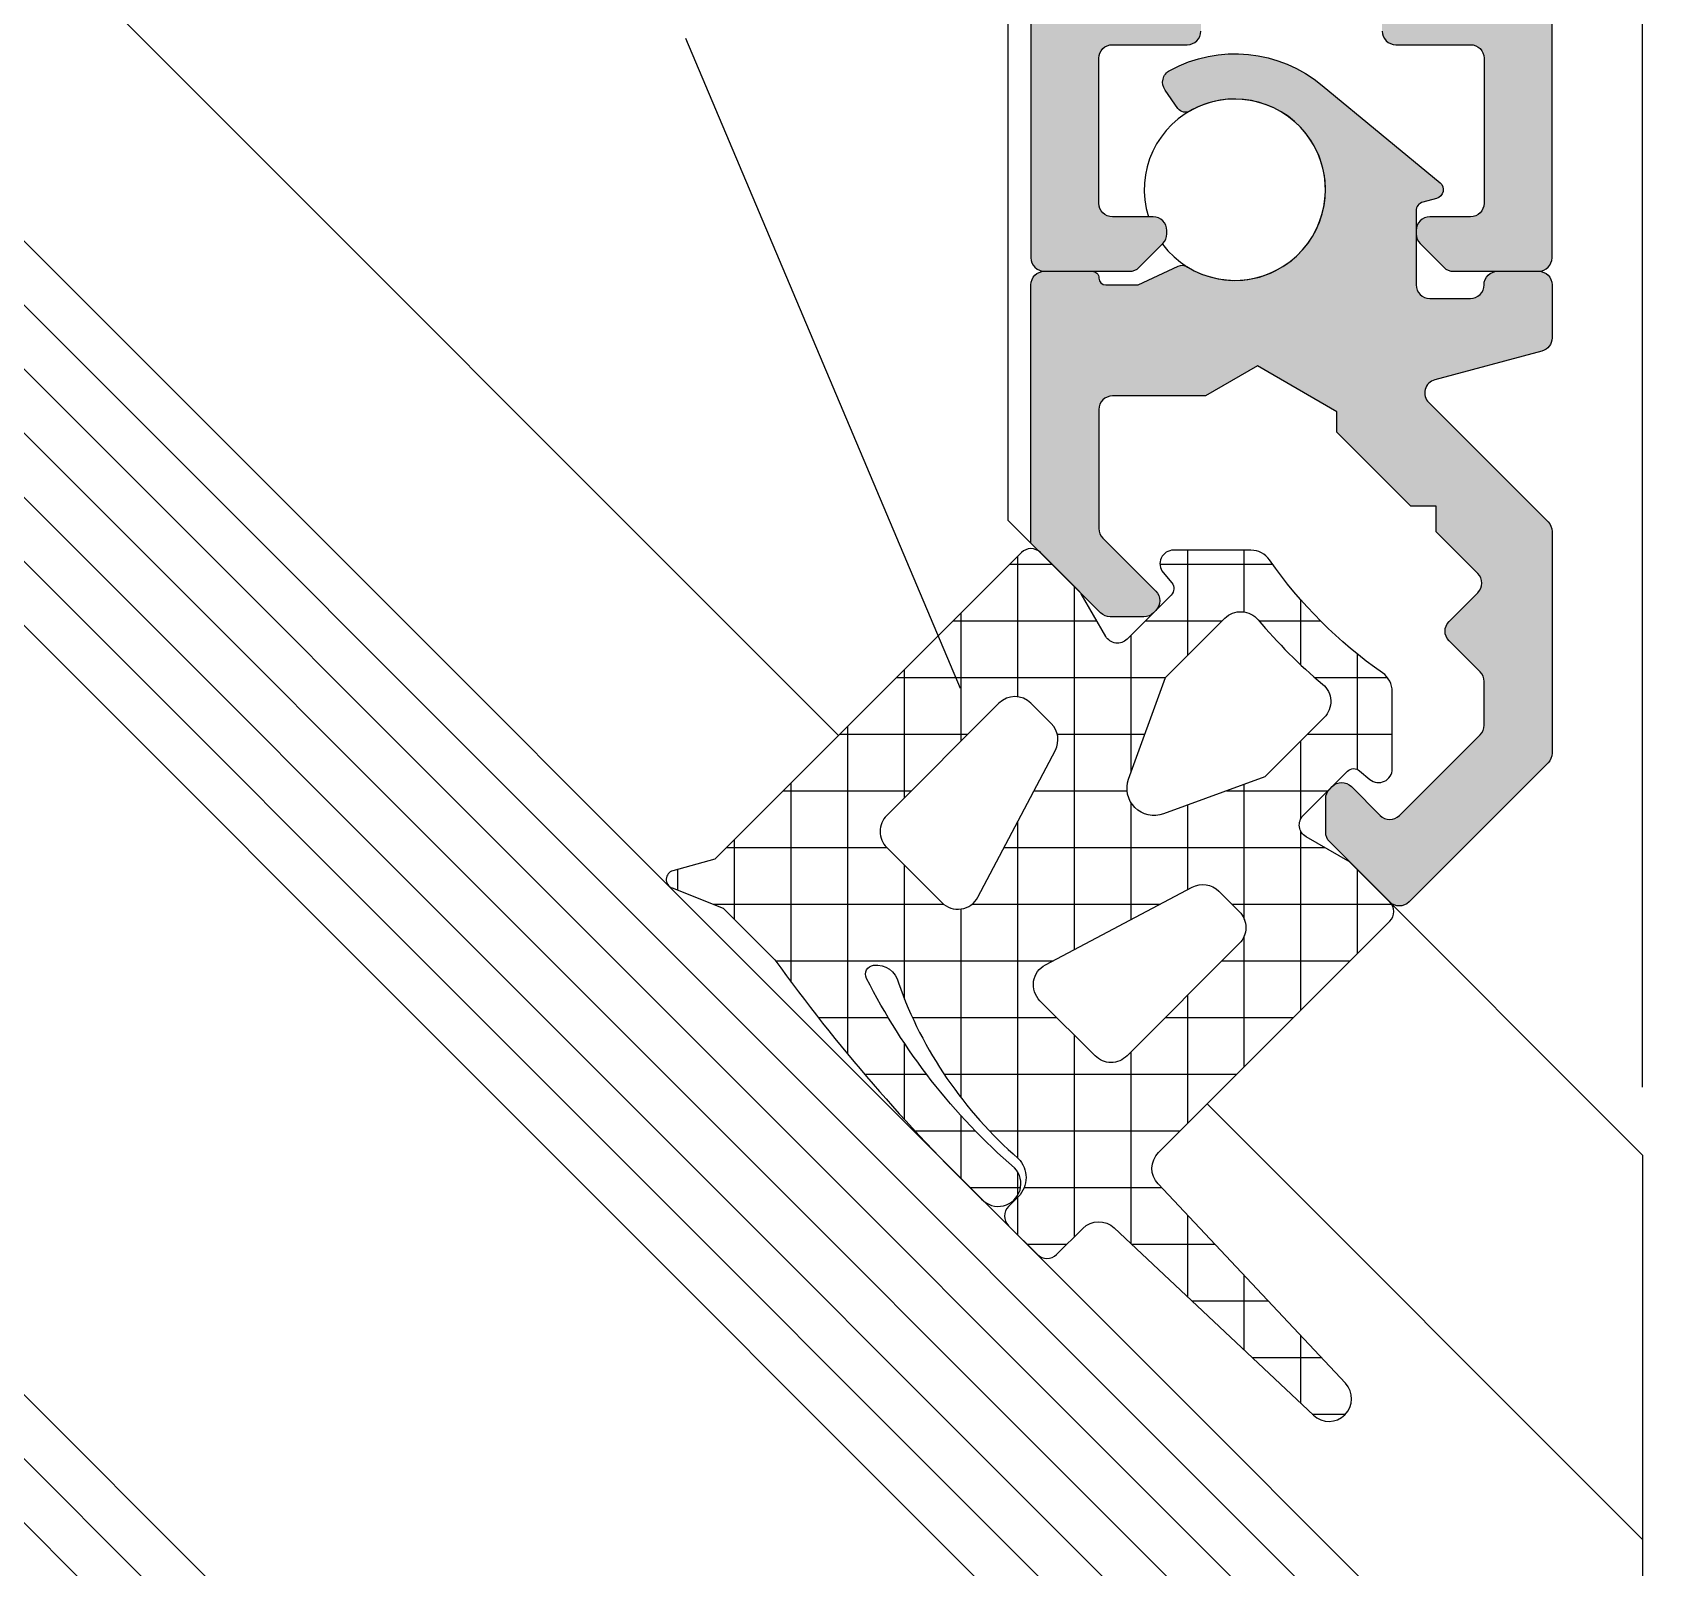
# Model space of a CAD drawing. Extents: x 0 to 4131, y -1600 to 527.
# Drawn here: x 750.76 to 786.99, y 84.12 to 117.98 of the extents above; entities that cross this region are included whole.
import ezdxf

# ---------------------------------------------------------------- set-up
doc = ezdxf.new("R2010")
doc.units = 0
doc.header["$LTSCALE"] = 7.5
doc.header["$MEASUREMENT"] = 0
for name, color, linetype in [('FILL', 8, 'CONTINUOUS'), ('FINE', 7, 'CONTINUOUS'), ('GOMMA', 3, 'CONTINUOUS'), ('GROSSA', 4, 'CONTINUOUS'), ('QUOTE', 254, 'CONTINUOUS'), ('TRATTEGGI', 140, 'CONTINUOUS'), ('VETRO', 6, 'CONTINUOUS')]:
    doc.layers.add(name, color=color, linetype=linetype)

msp = doc.modelspace()

# ---------------------------------------------------------------- hatches: boundary and pattern name
at = {"layer": 'FILL'}
h = msp.add_hatch(color=253, dxfattribs=at)
edge = h.paths.add_edge_path(flags=16)
edge.add_arc((775.0920171400513, 213.81602871926), 0.2999999999999545, 89.99999999999729, 180)
edge.add_line((774.7920171400514, 213.81602871926), (774.7920171400513, 130.01602871926))
edge.add_arc((775.0920171400512, 130.01602871926), 0.2999999999999545, 180, 270)
edge.add_line((775.0920171400512, 129.7160287192601), (820.4920171400512, 129.7160287192601))
edge.add_arc((820.4920171400513, 130.01602871926), 0.2999999999999545, 270, 360)
edge.add_line((820.7920171400513, 130.01602871926), (820.7920171400515, 213.81602871926))
edge.add_arc((820.4920171400514, 213.81602871926), 0.2999999999999545, 0, 90)
edge.add_line((820.4920171400514, 214.1160287192599), (775.0920171400513, 214.1160287192599))
edge = h.paths.add_edge_path()
edge.add_line((782.4920171400513, 113.9160287192599), (781.5920171400512, 113.9160287192599))
edge.add_arc((781.5920171400513, 113.61602871926), 0.2999999999999829, 90.00000000000541, 180.0000000000054)
edge.add_line((781.2920171400513, 113.6160287192599), (781.2920171400513, 113.5402927879719))
edge.add_arc((781.5920171400512, 113.5402927879719), 0.2999999999999261, 180, 225.0000000000038)
edge.add_line((781.3798851056954, 113.328160753616), (781.9041491744073, 112.8038966849041))
edge.add_arc((782.1162812087631, 113.01602871926), 0.299999999999924, 224.9999999999981, 270.0000000000027)
edge.add_line((782.1162812087632, 112.7160287192601), (783.9920171400514, 112.7160287192601))
edge.add_arc((783.9920171400513, 113.01602871926), 0.2999999999999545, 270, 360)
edge.add_line((784.2920171400513, 113.01602871926), (784.2920171400511, 127.4160287192601))
edge.add_arc((784.5920171400512, 127.4160287192601), 0.2999999999999545, 90, 180, ccw=False)
edge.add_line((784.5920171400512, 127.7160287192601), (791.9920171400515, 127.7160287192601))
edge.add_arc((791.9920171400514, 127.4160287192601), 0.2999999999999829, -5.5138116294983774e-12, 89.9999999999946, ccw=False)
edge.add_line((792.2920171400515, 127.4160287192601), (792.2920171400514, 113.01602871926))
edge.add_arc((792.5920171400513, 113.01602871926), 0.2999999999999829, 180.0000000000163, 270.0000000000163)
edge.add_line((792.5920171400514, 112.7160287192601), (793.1920171400515, 112.71602871926))
edge.add_arc((793.1920171400513, 112.41602871926), 0.3000000000000114, -1.0913936421275139e-11, 89.99999999998909, ccw=False)
edge.add_line((793.4920171400513, 112.4160287192599), (793.4920171400513, 111.7677658465711))
edge.add_arc((793.1920171400513, 111.7677658465711), 0.2999999999999972, -74.9999999999971, 0, ccw=False)
edge.add_line((793.2696628535821, 111.4779880986844), (792.5143714265206, 111.275608370753))
edge.add_arc((792.5920171400513, 110.9858306228663), 0.299999999999927, 104.9999999999926, 179.9999999999891)
edge.add_line((792.2920171400515, 110.9858306228664), (792.2920171400514, 93.01602871926008))
edge.add_arc((792.5920171400513, 93.01602871926), 0.2999999999999972, 179.9999999999864, 269.9999999999919)
edge.add_line((792.5920171400512, 92.71602871926001), (793.8920171400513, 92.71602871926012))
edge.add_line((793.8920171400514, 92.71602871926012), (794.5920171400513, 93.41602871926005))
edge.add_line((794.5920171400512, 93.41602871926005), (794.5920171400512, 93.91602871926005))
edge.add_line((794.5920171400512, 93.91602871926005), (793.4920171400512, 93.91602871926005))
edge.add_line((793.4920171400513, 93.91602871926005), (793.4920171400513, 95.38812310012378))
edge.add_line((793.4920171400513, 95.38812310012378), (795.7920171400514, 96.71602871926001))
edge.add_line((795.7920171400513, 96.71602871926001), (795.7920171400513, 108.71602871926))
edge.add_arc((797.7920171400513, 108.71602871926), 2, 0, 180, ccw=False)
edge.add_line((799.7920171400513, 108.71602871926), (799.7920171400513, 96.71602871926001))
edge.add_line((799.7920171400513, 96.71602871926001), (802.0920171400512, 95.38812310012378))
edge.add_line((802.0920171400512, 95.38812310012378), (802.0920171400512, 93.91602871926005))
edge.add_line((802.0920171400512, 93.91602871926005), (800.9920171400512, 93.91602871926005))
edge.add_line((800.9920171400513, 93.91602871926005), (800.9920171400513, 93.41602871926005))
edge.add_line((800.9920171400513, 93.41602871926005), (801.6920171400512, 92.71602871926012))
edge.add_line((801.6920171400511, 92.71602871926012), (802.9920171400513, 92.71602871926012))
edge.add_arc((802.9920171400514, 93.01602871926006), 0.2999999999999403, 269.9999999999972, 360.0000000000027)
edge.add_line((803.2920171400513, 93.01602871926008), (803.2920171400513, 110.9858306228663))
edge.add_arc((802.9920171400513, 110.9858306228662), 0.3000000000000398, 1.085629331272737e-11, 75.00000000001305)
edge.add_line((803.069662853582, 111.275608370753), (802.3143714265207, 111.4779880986843))
edge.add_arc((802.3920171400514, 111.767765846571), 0.300000000000004, 179.9999999999891, 254.9999999999945, ccw=False)
edge.add_line((802.0920171400514, 111.7677658465711), (802.0920171400513, 111.9160287192601))
edge.add_line((802.0920171400512, 111.9160287192601), (802.0920171400512, 112.4160287192599))
edge.add_arc((802.3920171400514, 112.4160287192599), 0.3000000000000682, 90, 180, ccw=False)
edge.add_line((802.3920171400514, 112.71602871926), (802.9920171400514, 112.71602871926))
edge.add_arc((802.9920171400513, 113.01602871926), 0.2999999999999829, 270.0000000000054, 359.9999999999946)
edge.add_line((803.2920171400513, 113.01602871926), (803.2920171400513, 127.4160287192601))
edge.add_arc((803.5920171400513, 127.4160287192601), 0.2999999999999829, 90.0000000000054, 180.0000000000054, ccw=False)
edge.add_line((803.5920171400512, 127.7160287192601), (810.9920171400515, 127.7160287192601))
edge.add_arc((810.9920171400515, 127.4160287192601), 0.2999999999999545, 0, 90, ccw=False)
edge.add_line((811.2920171400515, 127.4160287192601), (811.2920171400514, 113.01602871926))
edge.add_arc((811.5920171400514, 113.0160287192601), 0.3000000000000114, 180.0000000000109, 270.0000000000109)
edge.add_line((811.5920171400514, 112.7160287192601), (813.4677530713395, 112.71602871926))
edge.add_arc((813.4677530713395, 113.01602871926), 0.2999999999999829, 270.0000000000135, 315.0000000000134)
edge.add_line((813.6798851056956, 112.8038966849041), (814.2041491744075, 113.3281607536159))
edge.add_arc((813.9920171400514, 113.5402927879718), 0.3000000000000245, 315.0000000000057, 360.0000000000055)
edge.add_line((814.2920171400515, 113.5402927879719), (814.2920171400515, 113.6160287192599))
edge.add_arc((813.9920171400514, 113.6160287192599), 0.3000000000000398, 5.428146656363683e-12, 90.00000000000541)
edge.add_line((813.9920171400513, 113.9160287192599), (813.0920171400514, 113.9160287192599))
edge.add_arc((813.0920171400514, 114.21602871926), 0.3000000000000398, 180.0000000000054, 270.0000000000054, ccw=False)
edge.add_line((812.7920171400515, 114.21602871926), (812.7920171400515, 117.4160287192599))
edge.add_arc((813.0920171400514, 117.4160287192599), 0.3000000000000398, 89.9999999999946, 179.9999999999946, ccw=False)
edge.add_line((813.0920171400514, 117.7160287192599), (814.7420171400513, 117.7160287192599))
edge.add_arc((814.7420171400514, 118.0160287192599), 0.3000000000000398, 269.9999999999946, 359.9999999999946)
edge.add_line((815.0420171400515, 118.0160287192599), (815.0420171400515, 118.9160287192599))
edge.add_arc((815.3420171400514, 118.9160287192599), 0.3000000000000682, 90, 180, ccw=False)
edge.add_line((815.3420171400514, 119.21602871926), (815.9080425438357, 119.21602871926))
edge.add_line((815.9080425438358, 119.21602871926), (817.0420171400515, 119.8707292576393))
edge.add_line((817.0420171400515, 119.8707292576393), (818.1759917362671, 119.2160287192601))
edge.add_line((818.175991736267, 119.2160287192601), (818.7420171400513, 119.21602871926))
edge.add_arc((818.7420171400514, 118.9160287192599), 0.3000000000000114, 1.0913936421275139e-11, 90.00000000001091, ccw=False)
edge.add_line((819.0420171400515, 118.91602871926), (819.0420171400515, 118.0160287192599))
edge.add_arc((819.3420171400513, 118.0160287192599), 0.2999999999999261, 179.9999999999973, 270.0000000000054)
edge.add_line((819.3420171400514, 117.71602871926), (820.9920171400514, 117.71602871926))
edge.add_arc((820.9920171400513, 117.4160287192599), 0.3000000000000682, 0, 90, ccw=False)
edge.add_line((821.2920171400515, 117.4160287192599), (821.2920171400515, 114.21602871926))
edge.add_arc((820.9920171400514, 114.21602871926), 0.3000000000000398, 269.9999999999946, 359.99999999999187, ccw=False)
edge.add_line((820.9920171400513, 113.9160287192599), (820.0920171400513, 113.9160287192599))
edge.add_arc((820.0920171400514, 113.6160287192599), 0.2999999999999972, 90.00000000000541, 180.0000000000027)
edge.add_line((819.7920171400515, 113.6160287192599), (819.7920171400514, 113.5402927879719))
edge.add_arc((820.0920171400513, 113.540292787972), 0.2999999999999829, 180.0000000000244, 225.0000000000288)
edge.add_line((819.8798851056954, 113.328160753616), (820.4041491744074, 112.803896684904))
edge.add_arc((820.6162812087633, 113.0160287192598), 0.2999999999998336, 224.9999999999923, 269.9999999999891)
edge.add_line((820.6162812087632, 112.71602871926), (822.4920171400512, 112.71602871926))
edge.add_arc((822.4920171400513, 113.01602871926), 0.3000000000000682, 270, 360)
edge.add_line((822.7920171400513, 113.01602871926), (822.7920171400513, 216.71602871926))
edge.add_arc((821.7920171400514, 216.71602871926), 1, 0, 90)
edge.add_line((821.7920171400514, 217.71602871926), (773.7920171400514, 217.71602871926))
edge.add_arc((773.7920171400514, 216.71602871926), 1, 89.99999999999919, 179.9999999999968)
edge.add_line((772.7920171400514, 216.7160287192601), (772.7920171400513, 113.01602871926))
edge.add_arc((773.0920171400513, 113.01602871926), 0.2999999999999829, 179.9999999999946, 269.9999999999946)
edge.add_line((773.0920171400512, 112.71602871926), (774.9677530713393, 112.71602871926))
edge.add_arc((774.9677530713393, 113.01602871926), 0.2999999999999829, 270.0000000000027, 314.9999999999981)
edge.add_line((775.1798851056953, 112.803896684904), (775.7041491744073, 113.3281607536159))
edge.add_arc((775.4920171400513, 113.5402927879718), 0.3000000000000346, 315.0000000000077, 360.0000000000163)
edge.add_line((775.7920171400513, 113.5402927879719), (775.7920171400513, 113.6160287192599))
edge.add_arc((775.4920171400513, 113.6160287192599), 0.2999999999999545, 0, 90)
edge.add_line((775.4920171400513, 113.9160287192599), (774.5920171400512, 113.9160287192599))
edge.add_arc((774.5920171400513, 114.2160287192599), 0.2999999999999829, 179.9999999999946, 269.9999999999946, ccw=False)
edge.add_line((774.2920171400513, 114.21602871926), (774.2920171400513, 117.4160287192599))
edge.add_arc((774.5920171400513, 117.4160287192599), 0.2999999999999829, 90.0000000000054, 180.0000000000054, ccw=False)
edge.add_line((774.5920171400512, 117.7160287192599), (776.2420171400513, 117.71602871926))
edge.add_arc((776.2420171400513, 118.0160287192598), 0.2999999999998835, 270.0000000000081, 360.0000000000136)
edge.add_line((776.5420171400513, 118.0160287192599), (776.5420171400513, 118.91602871926))
edge.add_arc((776.8420171400512, 118.9160287192599), 0.3000000000000256, 89.99999999999193, 179.9999999999891, ccw=False)
edge.add_line((776.8420171400512, 119.21602871926), (777.4080425438356, 119.2160287192601))
edge.add_line((777.4080425438356, 119.2160287192601), (778.5420171400511, 119.8707292576393))
edge.add_line((778.5420171400513, 119.8707292576393), (779.675991736267, 119.21602871926))
edge.add_line((779.675991736267, 119.21602871926), (780.2420171400512, 119.21602871926))
edge.add_arc((780.2420171400511, 118.9160287192599), 0.3000000000000682, 0, 90, ccw=False)
edge.add_line((780.5420171400513, 118.9160287192599), (780.5420171400513, 118.0160287192599))
edge.add_arc((780.8420171400512, 118.0160287192599), 0.3000000000000398, 180.0000000000054, 270.0000000000054)
edge.add_line((780.8420171400512, 117.7160287192599), (782.4920171400513, 117.71602871926))
edge.add_arc((782.4920171400513, 117.4160287192599), 0.3000000000000114, -1.0913936421275139e-11, 89.99999999998909, ccw=False)
edge.add_line((782.7920171400513, 117.4160287192599), (782.7920171400513, 114.21602871926))
edge.add_arc((782.4920171400513, 114.2160287192599), 0.3000000000000114, -89.99999999998909, 1.0913936421275139e-11, ccw=False)
edge = h.paths.add_edge_path(flags=16)
edge.add_line((774.2920171400513, 120.5924170953776), (774.2920171400513, 127.4160287192601))
edge.add_arc((774.5920171400512, 127.4160287192601), 0.2999999999999545, 90, 180, ccw=False)
edge.add_line((774.5920171400512, 127.7160287192601), (782.4920171400511, 127.7160287192601))
edge.add_arc((782.4920171400512, 127.41602871926), 0.3000000000000398, 5.4001247917767614e-12, 90.0000000000054, ccw=False)
edge.add_line((782.7920171400513, 127.4160287192601), (782.7920171400514, 120.5924170928749))
edge.add_arc((782.2920171400514, 120.5924170928749), 0.4999999999999858, -120.00000010754559, 3.183231456205249e-12, ccw=False)
edge.add_line((782.0420171392386, 120.159404391452), (779.0420171508886, 121.8914551998029))
edge.add_arc((778.5420171508885, 121.0254297960185), 1.000000000000017, 59.99999999999776, 119.9999999999964)
edge.add_line((778.0420171508886, 121.891455199803), (775.0420171392385, 120.1594043930162))
edge.add_arc((774.7920171400513, 120.5924170953776), 0.4999999999999585, 180, 299.9999998924515, ccw=False)
edge = h.paths.add_edge_path(flags=16)
edge.add_line((801.7920171400513, 114.71602871926), (801.7920171400513, 127.71602871926))
edge.add_line((801.7920171400513, 127.71602871926), (793.7920171400514, 127.71602871926))
edge.add_line((793.7920171400515, 127.71602871926), (793.7920171400514, 114.7160287192599))
edge.add_arc((794.2920171400513, 114.7160287192599), 0.5, 180, 270)
edge.add_line((794.2920171400513, 114.2160287192599), (801.2920171400513, 114.21602871926))
edge.add_arc((801.2920171400513, 114.71602871926), 0.5, 270, 360)
edge = h.paths.add_edge_path(flags=16)
edge.add_arc((817.0420171292142, 121.0254297960185), 1.000000000000012, 59.99999999999733, 119.99999999999679, ccw=False)
edge.add_line((817.5420171292142, 121.8914551998029), (820.5420171408641, 120.1594043930162))
edge.add_arc((820.7920171400515, 120.5924170953777), 0.5000000000000187, 240.0000001075431, 359.9999999999968)
edge.add_line((821.2920171400515, 120.5924170953776), (821.2920171400515, 127.4160287192601))
edge.add_arc((820.9920171400514, 127.4160287192601), 0.3000000000000398, 5.428146656363683e-12, 90.00000000000541)
edge.add_line((820.9920171400513, 127.7160287192601), (813.0920171400514, 127.71602871926))
edge.add_arc((813.0920171400514, 127.41602871926), 0.2999999999999545, 90, 180)
edge.add_line((812.7920171400515, 127.41602871926), (812.7920171400513, 120.5924170928749))
edge.add_arc((813.2920171400514, 120.592417092875), 0.5000000000000426, 180.0000000000016, 300.0000001075488)
edge.add_line((813.5420171408641, 120.159404391452), (816.5420171292142, 121.891455199803))
h = msp.add_hatch(color=253, dxfattribs=at)
edge = h.paths.add_edge_path()
edge.add_arc((775.2840481617296, 105.3944017482933), 0.2999999999999843, 270.00000000000273, 314.99999999999807, ccw=False)
edge.add_line((775.2840481617296, 105.0944017482933), (774.5426268054924, 105.0944017482933))
edge.add_arc((774.5426268054923, 105.3944017482933), 0.3000000000000114, 225.0000000000365, 270.000000000019, ccw=False)
edge.add_line((774.3304947711365, 105.1822697139372), (772.7920171400503, 106.7207473450225))
edge.add_line((772.7920171400503, 106.7207473450225), (772.7920171400513, 112.4160287192601))
edge.add_arc((773.0920171400513, 112.4160287192601), 0.3000000000000398, 89.9999999999946, 179.9999999999837, ccw=False)
edge.add_line((773.0920171400513, 112.7160287192601), (774.1420171400513, 112.71602871926))
edge.add_arc((774.1420171400514, 112.56602871926), 0.1500000000000341, 2.1714186004828662e-11, 90.00000000002171, ccw=False)
edge.add_arc((774.4420171400516, 112.5660287192599), 0.1500000000001478, 179.9999999999349, 269.9999999999349)
edge.add_line((774.4420171400513, 112.4160287192597), (775.1547541901334, 112.4160287192598))
edge.add_line((775.1547541901334, 112.4160287192598), (776.043486414877, 112.8304513617068))
edge.add_arc((776.1280100672252, 112.6491898042995), 0.2000000000000636, 58.055731150869576, 115.0000000000137, ccw=False)
edge.add_arc((777.2920171400513, 114.51602871926), 1.999999999999943, 238.0557311508567, 479.7840914295474)
edge.add_arc((776.1992045383374, 116.4254162172644), 0.2000000000000237, 214.9999999999899, 299.7840914295419, ccw=False)
edge.add_line((776.0353741294796, 116.3107009299942), (775.7529500576843, 116.7140443051847))
edge.add_arc((775.9986956709711, 116.88611723609), 0.2999999999999955, 118.62062979155289, 214.9999999999977, ccw=False)
edge.add_arc((777.2920171400519, 114.5160287192596), 2.999999999999399, 49.96648356676292, 118.6206297915615, ccw=False)
edge.add_line((779.2217239830097, 116.8130336169989), (781.8206642629152, 114.6696717758865))
edge.add_arc((781.6920171400513, 114.5165381160372), 0.2000000000000116, -74.99999999999648, 49.96648356676059, ccw=False)
edge.add_line((781.7437809490718, 114.3233529507794), (781.4402533310308, 114.2420229706447))
edge.add_arc((781.4920171400513, 114.0488378053869), 0.1999999999999673, 105.0000000000096, 180)
edge.add_line((781.2920171400513, 114.0488378053869), (781.2920171400513, 112.4160287192597))
edge.add_arc((781.5920171400512, 112.4160287192597), 0.2999999999999545, 180, 270)
edge.add_line((781.5920171400512, 112.1160287192598), (782.4920171400512, 112.1160287192598))
edge.add_arc((782.4920171400513, 112.4160287192598), 0.3000000000000114, 269.9999999999891, 359.9999999999891)
edge.add_arc((783.0920171400514, 112.4160287192599), 0.3000000000001251, 90.00000000003263, 180.0000000000326, ccw=False)
edge.add_line((783.0920171400512, 112.71602871926), (783.9920171400512, 112.7160287192601))
edge.add_arc((783.9920171400513, 112.4160287192601), 0.3000000000000398, 5.4001247917767614e-12, 90.0000000000054, ccw=False)
edge.add_line((784.2920171400513, 112.4160287192601), (784.2920171400513, 111.2462268156538))
edge.add_arc((783.9920171400513, 111.2462268156538), 0.2999999999999972, -74.9999999999971, 0, ccw=False)
edge.add_line((784.069662853582, 110.9564490677671), (781.7055638603675, 110.322990651708))
edge.add_arc((781.7832095738984, 110.0332129038212), 0.3000000000000141, 105.0000000000022, 225)
edge.add_line((781.5710775395423, 109.8210808694652), (784.2041491744071, 107.1880092346006))
edge.add_arc((783.9920171400512, 106.9758772002446), 0.3000000000000245, -5.5138116294983774e-12, 44.999999999994316, ccw=False)
edge.add_line((784.2920171400511, 106.9758772002446), (784.2920171400513, 102.0815554464437))
edge.add_arc((783.9920171400513, 102.0815554464437), 0.2999999999999545, -44.999999999999886, 0, ccw=False)
edge.add_line((784.2041491744072, 101.8694234120877), (781.1358771558014, 98.801151395733))
edge.add_arc((780.9237451214454, 99.01328343008893), 0.2999999999999542, 225, 315, ccw=False)
edge.add_line((780.7116130870895, 98.801151395733), (779.3852674926117, 100.127496992462))
edge.add_arc((779.5973995269677, 100.339629026818), 0.3000000000000145, 179.9999999999946, 224.9999999999962, ccw=False)
edge.add_line((779.2973995269676, 100.339629026818), (779.2973995269676, 101.0810503830553))
edge.add_arc((779.5973995269676, 101.0810503830553), 0.2999999999999687, 135.0000000000019, 180.0000000000109, ccw=False)
edge.add_line((779.3852674926117, 101.2931824174113), (779.438820883205, 101.3467358080045))
edge.add_arc((779.650952917561, 101.1346037736485), 0.2999999999999743, 44.99999999999619, 134.9999999999885, ccw=False)
edge.add_line((779.8630849519169, 101.3467358080045), (780.4994810549846, 100.7103397049367))
edge.add_arc((780.7116130893406, 100.9224717392926), 0.3000000000000145, 224.9999999999962, 315.0000000000038)
edge.add_line((780.9237451236966, 100.7103397049367), (782.7041491744072, 102.4907437556473))
edge.add_arc((782.4920171400513, 102.7028757900033), 0.2999999999999542, 315, 360)
edge.add_line((782.7920171400513, 102.7028757900033), (782.7920171400513, 103.6675510881758))
edge.add_arc((782.4920171400513, 103.6675510881759), 0.3000000000000256, 359.9999999999946, 404.9999999999943)
edge.add_line((782.7041491744072, 103.8796831225318), (782.0197606345358, 104.5640716624033))
edge.add_arc((782.2318926688918, 104.7762036967592), 0.2999999999999441, 134.999999999998, 225.0000000000019, ccw=False)
edge.add_line((782.0197606345358, 104.9883357311151), (782.6561567376037, 105.6247318341831))
edge.add_arc((782.4440247032478, 105.8368638685391), 0.3000000000000245, 314.9999999999904, 404.9999999999943)
edge.add_line((782.6561567376039, 106.048995902895), (781.7354335693872, 106.9697190711117))
edge.add_line((781.735433569387, 106.9697190711117), (781.7369179220606, 107.5339201433874))
edge.add_line((781.7369179220606, 107.5339201433874), (781.1727168497848, 107.5324357907139))
edge.add_line((781.1727168497848, 107.5324357907139), (779.5420171400511, 109.1631355004477))
edge.add_line((779.5420171400511, 109.1631355004477), (779.5420171400511, 109.6175718320644))
edge.add_line((779.5420171400511, 109.6175718320644), (777.7920171400513, 110.6279348031462))
edge.add_line((777.7920171400513, 110.6279348031462), (776.645562172921, 109.9660287192598))
edge.add_line((776.645562172921, 109.9660287192598), (774.5920171400508, 109.9660287192598))
edge.add_arc((774.5920171400508, 109.6660287192598), 0.2999999999999829, 89.99999999999457, 179.9999999999837)
edge.add_line((774.2920171400508, 109.6660287192599), (774.2920171400503, 107.0420676885826))
edge.add_arc((774.5920171400504, 107.0420676885826), 0.3000000000000114, 179.9999999999946, 225.0000000000115)
edge.add_line((774.3798851056945, 106.8299356542266), (775.5497335866788, 105.6600871732425))
edge.add_arc((775.3376015523229, 105.4479551388866), 0.3000000000000044, -45.000000000005684, 45.000000000005684, ccw=False)
edge.add_line((775.5497335866788, 105.2358231045306), (775.4961801960856, 105.1822697139373))
h = msp.add_hatch(dxfattribs=at)
h.set_pattern_fill('ANSI37', color=137, scale=10, angle=45, style=0)
h.set_pattern_definition([(90, (690, 0), (-1.25, 2.220446049250313e-16), []), (180, (690, 0), (-2.220446049250313e-16, -1.25), [])])
h.paths.add_polyline_path([(772.5091744275767, 93.1442971462396, -0.4142135623731505), (772.5091744275766, 92.29576900881564), (772.2970423932206, 92.08363697445984, 0.4142135623731228), (772.2970423932207, 91.65937290574776), (772.9334384962887, 91.02297680267996, 0.4142135623730328), (773.3577025650005, 91.02297680268002), (773.9340867868959, 91.59936102457534, -0.4052432957209233), (774.6301661211219, 91.61005477252739), (779.0255842614534, 87.47674914879518, 0.9697392325154671), (779.7323573436316, 88.18352223097331), (775.5990517198993, 92.5789403713048, -0.4052432957209527), (775.6097454678514, 93.27501970553085), (780.7116130893407, 98.37688732701996, 0.4142135623730605), (780.7116130893406, 98.80115139573195), (779.8341720567636, 99.67859242830899), (778.8645568144931, 100.2384000494443, -0.4931454260313687), (778.802424780137, 100.7103397049357), (779.7765264879316, 101.6844414127303, -0.3888787318529054), (780.0465053661062, 101.6962289451169), (780.2731527087202, 101.5060492435222, 0.6370702608073893), (780.765988991626, 101.7358625764579), (780.7659889916262, 103.4446457357477, 0.245419911510869), (780.5516611256152, 103.8550009865514, -0.08886043818028097), (778.0579987893224, 106.3486633228442, 0.245419911510869), (777.6476435385187, 106.5629911888552), (775.938860375352, 106.5629911888551, 0.6370702608073868), (775.7090470424162, 106.0701549059492), (775.899226723792, 105.8435075874309, -0.3888787318529585), (775.8874391914056, 105.5735287092563), (774.9133374836109, 104.5994270014616, -0.4931454260312704), (774.4413978281196, 104.6615590358177), (773.9013380816223, 105.5969699558739, 0.06554346281530475), (773.8536624948429, 105.6591019902299), (773.0041491744074, 106.5086153106654, 0.4142135623730882), (772.5798851056954, 106.5086153106654), (765.8182030771582, 99.74693328212817), (764.8895724436646, 99.48882120729051, 0.7195149494985242), (764.8697522058683, 99.11007393199738), (765.9987152423865, 98.6648068377687), (767.1404772511096, 97.52304482904559, 0.0438089134303663), (771.7037576009855, 92.24583073477457, 1.011468768470254), (772.429323457101, 92.93388898803812, -0.0977940455191477), (769.1637163738843, 97.11640547325855, -0.5226703353464226), (769.3188477321067, 97.4058747382734, -0.3865361286483857), (769.8654256795264, 97.01393252729925, 0.128677634309053)])
h.paths.add_polyline_path([(773.1113461996622, 97.41801224628087), (776.3518594430001, 99.12724647124891, -0.3288304544284904), (776.9386814811049, 99.03854909803503), (777.388211217764, 98.58901936137602, -0.4142135623730941), (777.388211217764, 97.88191258018949), (774.913337483611, 95.40703884603647, -0.4142135623730986), (774.2062307024244, 95.40703884603657), (772.9910614565807, 96.62220809188047, -0.5050829045456721)], flags=16)
h.paths.add_polyline_path([(770.825205870556, 98.78806367790513), (769.6100366247122, 100.0032329237488, -0.4142135623731152), (769.6100366247122, 100.7103397049354), (772.084910358865, 103.1852134390883, -0.4142135623730941), (772.7920171400517, 103.1852134390883), (773.2415468767106, 102.7356837024294, -0.3288304544284982), (773.3302442499246, 102.1488616643243), (771.6210100249564, 98.90834842098666, -0.5050829045456721)], flags=16)
h.paths.add_polyline_path([(774.9475470332003, 101.5135768865706), (775.7618656210352, 103.7508988640376), (777.0710212063129, 105.0600544493158, -0.4410091218321674), (777.80866980832, 105.0266117717097, 0.04533686841581842), (779.2296095503848, 103.6056720296447, -0.441009121832057), (779.2630522279911, 102.8680234276376), (777.9538966427132, 101.5588678423596), (775.7165746929982, 100.7445492317603, -0.6370702585280285)], flags=16)

# ---------------------------------------------------------------- linework, layer by layer
at = {"layer": 'FINE'}
for p, q in [((772.2920171400514, 107.217164280014), (772.2920171400514, 183.5846966481615)), ((768.5475849204284, 102.4763151253984), (741.1288717828598, 129.895028262967)), ((772.9748463118644, 106.534335108201), (772.2920171400514, 107.217164280014)), ((786.2920171400513, 93.21716428001417), (779.8256944339332, 99.68348698613221)), ((786.2920171400513, 84.7318829057756), (776.6793129040738, 94.34458714175312)), ((786.2920171400513, 93.21716428001417), (786.2920171400513, 64.93289303255244))]:
    msp.add_line(p, q, dxfattribs=at)
at = {"layer": 'GOMMA'}
for points in [[(778.8645568144931, 100.2384000494443, -0.4931454260313097), (778.8024247801369, 100.7103397049357), (779.7765264879316, 101.6844414127303, -0.3888787318529617), (780.0465053661062, 101.6962289451168), (780.2731527087202, 101.5060492435222, 0.6370702608074126), (780.765988991626, 101.7358625764579), (780.7659889916262, 103.4446457357477, 0.245419911510869), (780.5516611256152, 103.8550009865514, -0.08886043818028098), (778.0579987893224, 106.3486633228442, 0.245419911510869), (777.6476435385187, 106.5629911888552), (775.938860375352, 106.5629911888551, 0.6370702608073866), (775.7090470424162, 106.0701549059492), (775.899226723792, 105.8435075874309, -0.3888787318529379), (775.8874391914056, 105.5735287092564), (774.9133374836109, 104.5994270014616, -0.4931454260312896), (774.4413978281196, 104.6615590358177), (773.9013380816223, 105.5969699558739, 0.06554346281524528), (773.8536624948429, 105.6591019902299), (773.0041491744074, 106.5086153106654, 0.4142135623730882), (772.5798851056954, 106.5086153106654), (765.8182030771582, 99.7469332821282), (764.8895724436646, 99.48882120729051, 0.7195149494985749), (764.8697522058683, 99.11007393199738), (765.9987152423865, 98.6648068377687), (767.1404772511096, 97.52304482904559, 0.04380891343036632), (771.7037576009855, 92.24583073477457, 1.011468768470285), (772.429323457101, 92.93388898803812, -0.09779404551914772), (769.1637163738843, 97.11640547325855, -0.5226703353464227), (769.3188477321067, 97.4058747382734, -0.3865361286483857), (769.8654256795264, 97.01393252729925, 0.128677634309053), (772.5091744275767, 93.1442971462396, -0.414213562373095), (772.5091744275767, 92.29576900881574), (772.2970423932206, 92.08363697445984, 0.414213562373095), (772.2970423932206, 91.6593729057478), (772.9334384962887, 91.02297680267996, 0.4142135623730466), (773.3577025650006, 91.02297680268002), (773.9340867868959, 91.59936102457534, -0.4052432957209716), (774.630166121122, 91.6100547725273), (779.0255842614534, 87.47674914879518, 0.9697392325154702), (779.7323573436316, 88.18352223097331), (775.5990517198993, 92.5789403713048, -0.4052432957209527), (775.6097454678514, 93.27501970553085), (780.7116130893407, 98.37688732701996, 0.4142135623730881), (780.7116130893406, 98.80115139573195), (779.8341720567636, 99.67859242830899)], [(777.80866980832, 105.0266117717097, 0.04533686841581842), (779.2296095503848, 103.6056720296447, -0.4410091218320485), (779.2630522279911, 102.8680234276376), (777.9538966427132, 101.5588678423597), (775.7165746929982, 100.7445492317603, -0.6370702608074954), (774.9475470345312, 101.5135768902273), (775.7618656210352, 103.7508988640376), (777.0710212063129, 105.0600544493158, -0.4410091218321674)], [(773.2415468767106, 102.7356837024294), (772.7920171400517, 103.1852134390883, 0.4142135623730941), (772.084910358865, 103.1852134390883), (769.6100366247122, 100.7103397049354, 0.4142135623731153), (769.6100366247122, 100.0032329237488), (770.825205870556, 98.78806367790513, 0.5050829045456721), (771.6210100249564, 98.90834842098666), (773.3302442499246, 102.1488616643243, 0.3288304544284983)], [(776.9386814811049, 99.03854909803503), (777.388211217764, 98.58901936137602, -0.4142135623730941), (777.388211217764, 97.88191258018949), (774.913337483611, 95.40703884603647, -0.4142135623731153), (774.2062307024244, 95.40703884603657), (772.9910614565807, 96.62220809188047, -0.5050829045456721), (773.1113461996622, 97.41801224628087), (776.3518594430001, 99.12724647124891, -0.3288304544284983)]]:
    msp.add_lwpolyline(points, format="xyb", close=True, dxfattribs=at)
msp.add_arc((777.2920171400513, 114.51602871926), 1.999999999999967, 216.8698976458477, 197.4576031237257, dxfattribs=at)
at = {"layer": 'GROSSA'}
for points in [[(772.7920171400514, 216.7160287192601), (772.7920171400513, 113.01602871926, 0.414213562373095), (773.0920171400512, 112.71602871926), (774.9677530713393, 112.71602871926, 0.1989123673796334), (775.1798851056953, 112.803896684904), (775.7041491744073, 113.3281607536159, 0.1989123673796929), (775.7920171400513, 113.5402927879719), (775.7920171400513, 113.6160287192599, 0.414213562373095), (775.4920171400513, 113.9160287192599), (774.5920171400512, 113.9160287192599, -0.414213562373095), (774.2920171400513, 114.21602871926), (774.2920171400513, 117.4160287192599, -0.414213562373095), (774.5920171400512, 117.7160287192599), (776.2420171400513, 117.71602871926, 0.414213562373123), (776.5420171400513, 118.0160287192599)], [(780.5420171400513, 118.0160287192599, 0.414213562373095), (780.8420171400512, 117.7160287192599), (782.4920171400513, 117.71602871926, -0.414213562373095), (782.7920171400513, 117.4160287192599), (782.7920171400513, 114.21602871926, -0.414213562373095), (782.4920171400513, 113.9160287192599), (781.5920171400512, 113.9160287192599, 0.414213562373095), (781.2920171400513, 113.6160287192599), (781.2920171400513, 113.5402927879719, 0.1989123673796754), (781.3798851056954, 113.328160753616), (781.9041491744072, 112.8038966849041, 0.1989123673796754), (782.1162812087632, 112.7160287192601), (783.9920171400513, 112.7160287192601, 0.414213562373095), (784.2920171400513, 113.01602871926), (784.2920171400513, 127.4160287192601, -0.414213562373095)]]:
    msp.add_lwpolyline(points, format="xyb", dxfattribs=at)
msp.add_lwpolyline([(775.4961801960856, 105.1822697139373, -0.198912367379643), (775.2840481617296, 105.0944017482933), (774.5426268054924, 105.0944017482933, -0.1989123673795835), (774.3304947711365, 105.1822697139372), (772.7920171400503, 106.7207473450225), (772.7920171400513, 112.4160287192601, -0.4142135623730451), (773.0920171400513, 112.7160287192601), (774.1420171400513, 112.71602871926, -0.4142135623730949), (774.2920171400514, 112.5660287192601, 0.414213562373095), (774.4420171400513, 112.4160287192597), (775.1547541901334, 112.4160287192598), (776.043486414877, 112.8304513617068, -0.2537088048817129), (776.2338288920275, 112.8189024329323, 1.762616212246852), (776.2985511384933, 116.2518355356276, -0.387794582408815), (776.0353741294796, 116.3107009299942), (775.7529500576843, 116.7140443051847, -0.4472135954999711), (775.8549932855176, 117.1494604046268, -0.308854457642916), (779.2217239830097, 116.8130336169989), (781.8206642629152, 114.6696717758865, -0.6066148208005173), (781.7437809490718, 114.3233529507794), (781.4402533310307, 114.2420229706447, 0.3394542588633338), (781.2920171400513, 114.0488378053869), (781.2920171400513, 112.4160287192597, 0.4142135623731005), (781.5920171400512, 112.1160287192598), (782.4920171400512, 112.1160287192598, 0.4142135623730978), (782.7920171400513, 112.4160287192597), (782.7920171400513, 112.4160287192597, -0.4142135623730813), (783.0920171400512, 112.71602871926), (783.9920171400512, 112.7160287192601, -0.414213562373106), (784.2920171400513, 112.4160287192601), (784.2920171400513, 111.2462268156538, -0.3394542588633669), (784.069662853582, 110.9564490677671), (781.7055638603675, 110.322990651708, 0.5773502691896187), (781.5710775395423, 109.8210808694652), (784.2041491744071, 107.1880092346006, -0.1989123673796567), (784.2920171400511, 106.9758772002446), (784.2920171400513, 102.0815554464437, -0.1989123673796545), (784.2041491744072, 101.8694234120877), (781.1358771558014, 98.801151395733, -0.4142135623730969), (780.7116130870895, 98.801151395733), (779.3852674926117, 100.127496992462, -0.1989123673796684), (779.2973995269676, 100.339629026818), (779.2973995269676, 101.0810503830553, -0.1989123673797016), (779.3852674926117, 101.2931824174113), (779.438820883205, 101.3467358080045, -0.4142135623730694), (779.8630849519169, 101.3467358080045), (780.4994810549846, 100.7103397049367, 0.4142135623731225), (780.9237451236966, 100.7103397049367), (782.7041491744072, 102.4907437556473, 0.198912367379658), (782.7920171400513, 102.7028757900033), (782.7920171400513, 103.6675510881758, 0.1989123673796561), (782.7041491744072, 103.8796831225318), (782.0197606345358, 104.5640716624033, -0.4142135623731106), (782.0197606345358, 104.9883357311151), (782.6561567376037, 105.6247318341831, 0.4142135623731088), (782.6561567376039, 106.048995902895), (781.735433569387, 106.9697190711117), (781.7369179220606, 107.5339201433874), (781.1727168497848, 107.5324357907139), (779.5420171400511, 109.1631355004477), (779.5420171400511, 109.6175718320644), (777.7920171400513, 110.6279348031462), (776.645562172921, 109.9660287192598), (774.5920171400509, 109.9660287192598, 0.4142135623730506), (774.2920171400508, 109.6660287192599), (774.2920171400505, 107.0420676885826, 0.1989123673797372), (774.3798851056945, 106.8299356542266), (775.5497335866788, 105.6600871732425, -0.41421356237315), (775.5497335866788, 105.2358231045306)], format="xyb", close=True, dxfattribs=at)
at = {"layer": 'QUOTE'}
for p, q in [((786.2920171400513, 94.71716428001417), (786.2920171400513, 126.2160287192601)), ((765.1659062248827, 117.8592406905126), (771.2324617603233, 103.5176478201894))]:
    msp.add_line(p, q, dxfattribs=at)
at = {"layer": 'TRATTEGGI'}
for p, q in [((786.1968849173711, 76.34173375421756), (736.8862310957408, 125.6523875758479)), ((785.4897781361844, 75.63462697303103), (736.1791243145542, 124.9452807946613)), ((784.782671354998, 74.92752019184448), (735.4720175333676, 124.2381740134748)), ((784.0755645738114, 74.22041341065793), (734.7649107521811, 123.5310672322883)), ((783.3684577926249, 73.51330662947137), (734.0578039709945, 122.8239604511017)), ((773.468962856013, 63.61381169285971), (724.1583090343828, 112.92446551449)), ((772.7618560748265, 62.90670491167317), (723.4512022531962, 112.2173587333034))]:
    msp.add_line(p, q, dxfattribs=at)
at = {"layer": 'VETRO'}
for p, q in [((782.6613510114383, 72.80619984828483), (733.350697189808, 122.1168536699152)), ((774.1760696371996, 64.32091847404627), (724.8654158155693, 113.6315722956765))]:
    msp.add_line(p, q, dxfattribs=at)
msp.add_lwpolyline([(719.2085615660769, 107.9747180461841), (767.8121086065208, 59.37117100574059), (769.2263221688941, 59.37117100574056), (786.1968849173711, 76.34173375421753), (786.1968849173711, 77.75594731659069), (737.5933378769273, 126.3594943570345)], dxfattribs=at)

doc.saveas('drawing.dxf')
